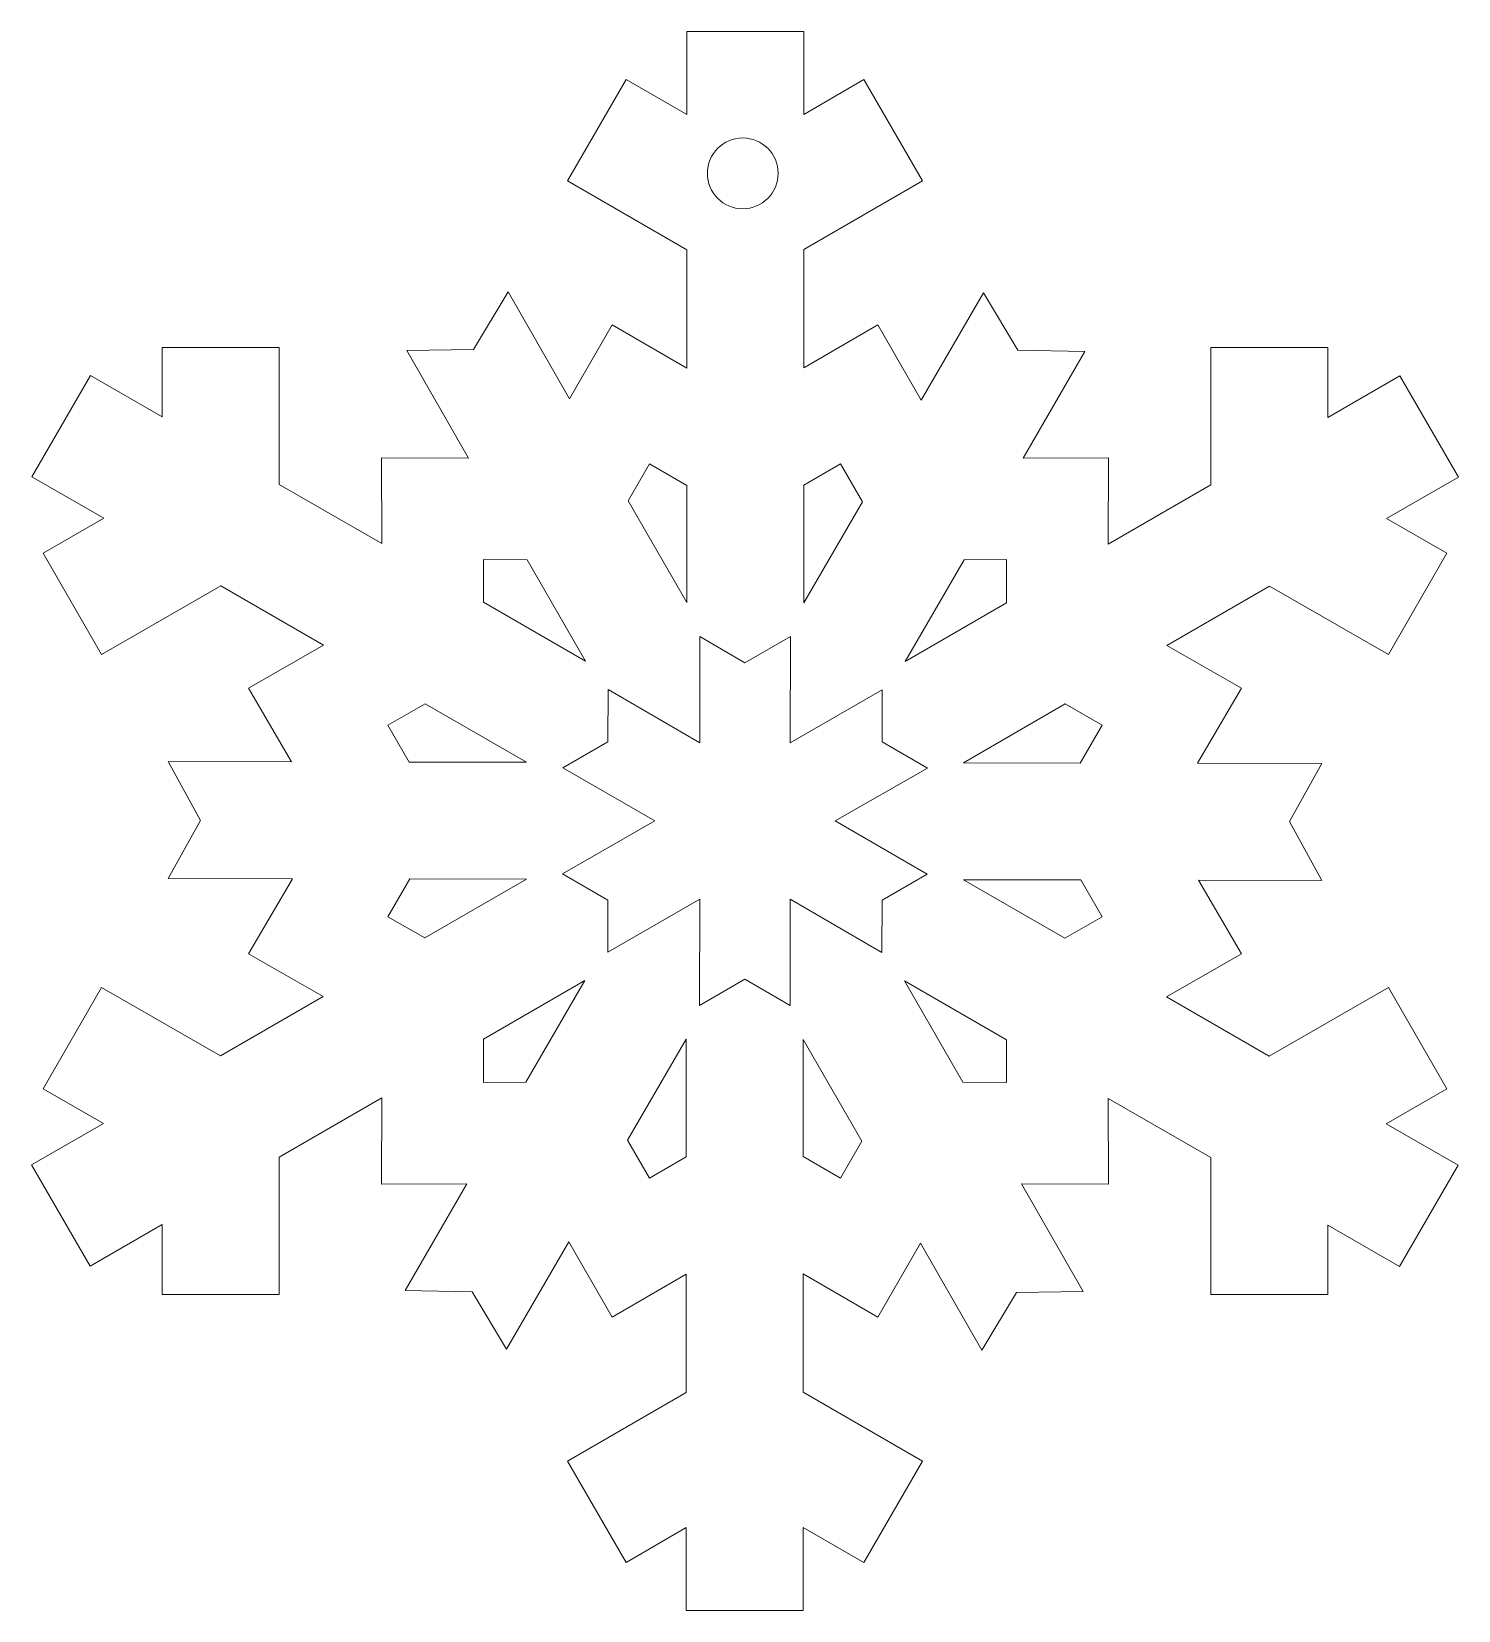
# Model space of a CAD drawing. Header units: millimetres. Extents: x -103 to 102, y -103 to 103.
# Drawn here: x -33.3 to -3.43, y 67.45 to 100.52 of the extents above; entities that cross this region are included whole.
import ezdxf

# ---------------------------------------------------------------- set-up
doc = ezdxf.new("R2010")
doc.units = ezdxf.units.MM
doc.header["$MEASUREMENT"] = 0
doc.layers.add('layer 1', color=7, linetype='Continuous')

msp = doc.modelspace()

# ---------------------------------------------------------------- linework, layer by layer
at = {"layer": 'layer 1', "color": 242, "lineweight": 9}
for points, knots in [([(-3.6726, 78.3793), (-3.6726, 78.3793), (-4.8973, 80.5004), (-4.8973, 80.5004), (-4.8973, 80.5004), (-4.8973, 80.5004), (-7.392, 79.0601), (-7.392, 79.0601), (-7.392, 79.0601), (-7.392, 79.0601), (-9.5425, 80.3017), (-9.5425, 80.3017), (-9.5425, 80.3017), (-9.5425, 80.3017), (-7.9724, 81.2013), (-7.9724, 81.2013), (-7.9724, 81.2013), (-7.9724, 81.2013), (-8.8718, 82.7473), (-8.8718, 82.7473), (-8.8718, 82.7473), (-8.8718, 82.7473), (-6.2888, 82.7425), (-6.2888, 82.7425), (-6.2888, 82.7425), (-6.2888, 82.7425), (-6.9696, 83.9737), (-6.9696, 83.9737), (-6.9696, 83.9737), (-6.9696, 83.9737), (-6.2888, 85.1919), (-6.2888, 85.1919), (-6.2888, 85.1919), (-6.2888, 85.1919), (-8.8888, 85.1965), (-8.8888, 85.1965), (-8.8888, 85.1965), (-8.8888, 85.1965), (-7.9724, 86.7717), (-7.9724, 86.7717), (-7.9724, 86.7717), (-7.9724, 86.7717), (-9.5325, 87.6653), (-9.5325, 87.6653), (-9.5325, 87.6653), (-9.5325, 87.6653), (-7.3821, 88.907), (-7.3821, 88.907), (-7.3821, 88.907), (-7.3821, 88.907), (-4.8973, 87.4724), (-4.8973, 87.4724), (-4.8973, 87.4724), (-4.8973, 87.4724), (-3.6726, 89.5937), (-3.6726, 89.5937), (-3.6726, 89.5937), (-3.6726, 89.5937), (-4.9326, 90.3212), (-4.9326, 90.3212), (-4.9326, 90.3212), (-4.9326, 90.3212), (-3.4308, 91.1882), (-3.4308, 91.1882), (-3.4308, 91.1882), (-3.4308, 91.1882), (-4.6555, 93.3094), (-4.6555, 93.3094), (-4.6555, 93.3094), (-4.6555, 93.3094), (-6.1625, 92.4395), (-6.1625, 92.4395), (-6.1625, 92.4395), (-6.1625, 92.4395), (-6.1625, 93.9058), (-6.1625, 93.9058), (-6.1625, 93.9058), (-6.1625, 93.9058), (-8.6117, 93.9058), (-8.6117, 93.9058), (-8.6117, 93.9058), (-8.6117, 93.9058), (-8.6117, 91.0254), (-8.6117, 91.0254), (-8.6117, 91.0254), (-8.6117, 91.0254), (-10.7623, 89.7837), (-10.7623, 89.7837), (-10.7623, 89.7837), (-10.7623, 89.7837), (-10.7562, 91.5933), (-10.7562, 91.5933), (-10.7562, 91.5933), (-10.7562, 91.5933), (-12.5446, 91.5873), (-12.5446, 91.5873), (-12.5446, 91.5873), (-12.5446, 91.5873), (-11.2493, 93.8219), (-11.2493, 93.8219), (-11.2493, 93.8219), (-11.2493, 93.8219), (-12.656, 93.848), (-12.656, 93.848), (-12.656, 93.848), (-12.656, 93.848), (-13.3704, 95.0466), (-13.3704, 95.0466), (-13.3704, 95.0466), (-13.3704, 95.0466), (-14.6745, 92.7972), (-14.6745, 92.7972), (-14.6745, 92.7972), (-14.6745, 92.7972), (-15.5803, 94.3784), (-15.5803, 94.3784), (-15.5803, 94.3784), (-15.5803, 94.3784), (-17.1343, 93.4742), (-17.1343, 93.4742), (-17.1343, 93.4742), (-17.1343, 93.4742), (-17.1343, 95.9572), (-17.1343, 95.9572), (-17.1343, 95.9572), (-17.1343, 95.9572), (-14.6498, 97.3917), (-14.6498, 97.3917), (-14.6498, 97.3917), (-14.6498, 97.3917), (-15.8744, 99.5131), (-15.8744, 99.5131), (-15.8744, 99.5131), (-15.8744, 99.5131), (-17.1343, 98.7855), (-17.1343, 98.7855), (-17.1343, 98.7855), (-17.1343, 98.7855), (-17.1343, 100.5197), (-17.1343, 100.5197), (-17.1343, 100.5197), (-17.1343, 100.5197), (-19.5836, 100.5197), (-19.5836, 100.5197), (-19.5836, 100.5197), (-19.5836, 100.5197), (-19.5836, 98.7798), (-19.5836, 98.7798), (-19.5836, 98.7798), (-19.5836, 98.7798), (-20.8536, 99.5131), (-20.8536, 99.5131), (-20.8536, 99.5131), (-20.8536, 99.5131), (-22.0782, 97.3917), (-22.0782, 97.3917), (-22.0782, 97.3917), (-22.0782, 97.3917), (-19.5836, 95.9514), (-19.5836, 95.9514), (-19.5836, 95.9514), (-19.5836, 95.9514), (-19.5836, 93.4683), (-19.5836, 93.4683), (-19.5836, 93.4683), (-19.5836, 93.4683), (-21.1478, 94.3784), (-21.1478, 94.3784), (-21.1478, 94.3784), (-21.1478, 94.3784), (-22.0368, 92.8265), (-22.0368, 92.8265), (-22.0368, 92.8265), (-22.0368, 92.8265), (-23.3244, 95.0658), (-23.3244, 95.0658), (-23.3244, 95.0658), (-23.3244, 95.0658), (-24.0501, 93.8604), (-24.0501, 93.8604), (-24.0501, 93.8604), (-24.0501, 93.8604), (-25.4456, 93.841), (-25.4456, 93.841), (-25.4456, 93.841), (-25.4456, 93.841), (-24.1495, 91.587), (-24.1495, 91.587), (-24.1495, 91.587), (-24.1495, 91.587), (-25.9719, 91.5932), (-25.9719, 91.5932), (-25.9719, 91.5932), (-25.9719, 91.5932), (-25.9657, 89.7951), (-25.9657, 89.7951), (-25.9657, 89.7951), (-25.9657, 89.7951), (-28.1163, 91.0367), (-28.1163, 91.0367), (-28.1163, 91.0367), (-28.1163, 91.0367), (-28.1163, 93.9058), (-28.1163, 93.9058), (-28.1163, 93.9058), (-28.1163, 93.9058), (-30.5657, 93.9058), (-30.5657, 93.9058), (-30.5657, 93.9058), (-30.5657, 93.9058), (-30.5657, 92.4509), (-30.5657, 92.4509), (-30.5657, 92.4509), (-30.5657, 92.4509), (-32.0674, 93.318), (-32.0674, 93.318), (-32.0674, 93.318), (-32.0674, 93.318), (-33.2922, 91.1968), (-33.2922, 91.1968), (-33.2922, 91.1968), (-33.2922, 91.1968), (-31.7854, 90.3267), (-31.7854, 90.3267), (-31.7854, 90.3267), (-31.7854, 90.3267), (-33.0553, 89.5936), (-33.0553, 89.5936), (-33.0553, 89.5936), (-33.0553, 89.5936), (-31.8306, 87.4724), (-31.8306, 87.4724), (-31.8306, 87.4724), (-31.8306, 87.4724), (-29.3361, 88.9126), (-29.3361, 88.9126), (-29.3361, 88.9126), (-29.3361, 88.9126), (-27.1855, 87.671), (-27.1855, 87.671), (-27.1855, 87.671), (-27.1855, 87.671), (-28.7556, 86.7715), (-28.7556, 86.7715), (-28.7556, 86.7715), (-28.7556, 86.7715), (-27.8562, 85.2256), (-27.8562, 85.2256), (-27.8562, 85.2256), (-27.8562, 85.2256), (-30.4391, 85.2303), (-30.4391, 85.2303), (-30.4391, 85.2303), (-30.4391, 85.2303), (-29.7582, 83.999), (-29.7582, 83.999), (-29.7582, 83.999), (-29.7582, 83.999), (-30.4391, 82.781), (-30.4391, 82.781), (-30.4391, 82.781), (-30.4391, 82.781), (-27.8391, 82.7762), (-27.8391, 82.7762), (-27.8391, 82.7762), (-27.8391, 82.7762), (-28.7556, 81.2013), (-28.7556, 81.2013), (-28.7556, 81.2013), (-28.7556, 81.2013), (-27.1954, 80.3074), (-27.1954, 80.3074), (-27.1954, 80.3074), (-27.1954, 80.3074), (-29.3458, 79.0657), (-29.3458, 79.0657), (-29.3458, 79.0657), (-29.3458, 79.0657), (-31.8306, 80.5003), (-31.8306, 80.5003), (-31.8306, 80.5003), (-31.8306, 80.5003), (-33.0553, 78.3792), (-33.0553, 78.3792), (-33.0553, 78.3792), (-33.0553, 78.3792), (-31.7953, 77.6517), (-31.7953, 77.6517), (-31.7953, 77.6517), (-31.7953, 77.6517), (-33.2972, 76.7845), (-33.2972, 76.7845), (-33.2972, 76.7845), (-33.2972, 76.7845), (-32.0723, 74.6633), (-32.0723, 74.6633), (-32.0723, 74.6633), (-32.0723, 74.6633), (-30.5657, 75.5334), (-30.5657, 75.5334), (-30.5657, 75.5334), (-30.5657, 75.5334), (-30.5657, 74.0669), (-30.5657, 74.0669), (-30.5657, 74.0669), (-30.5657, 74.0669), (-28.1162, 74.0669), (-28.1162, 74.0669), (-28.1162, 74.0669), (-28.1162, 74.0669), (-28.1163, 76.9475), (-28.1163, 76.9475), (-28.1163, 76.9475), (-28.1163, 76.9475), (-25.9656, 78.1892), (-25.9656, 78.1892), (-25.9656, 78.1892), (-25.9656, 78.1892), (-25.9719, 76.3795), (-25.9719, 76.3795), (-25.9719, 76.3795), (-25.9719, 76.3795), (-24.1834, 76.3855), (-24.1834, 76.3855), (-24.1834, 76.3855), (-24.1834, 76.3855), (-25.4787, 74.1507), (-25.4787, 74.1507), (-25.4787, 74.1507), (-25.4787, 74.1507), (-24.072, 74.125), (-24.072, 74.125), (-24.072, 74.125), (-24.072, 74.125), (-23.3575, 72.9261), (-23.3575, 72.9261), (-23.3575, 72.9261), (-23.3575, 72.9261), (-22.0537, 75.1756), (-22.0537, 75.1756), (-22.0537, 75.1756), (-22.0537, 75.1756), (-21.1478, 73.5944), (-21.1478, 73.5944), (-21.1478, 73.5944), (-21.1478, 73.5944), (-19.5936, 74.4986), (-19.5936, 74.4986), (-19.5936, 74.4986), (-19.5936, 74.4986), (-19.5936, 72.0155), (-19.5936, 72.0155), (-19.5936, 72.0155), (-19.5936, 72.0155), (-22.0782, 70.5809), (-22.0782, 70.5809), (-22.0782, 70.5809), (-22.0782, 70.5809), (-20.8536, 68.4596), (-20.8536, 68.4596), (-20.8536, 68.4596), (-20.8536, 68.4596), (-19.5936, 69.1871), (-19.5936, 69.1871), (-19.5936, 69.1871), (-19.5936, 69.1871), (-19.5936, 67.4529), (-19.5936, 67.4529), (-19.5936, 67.4529), (-19.5936, 67.4529), (-17.1442, 67.4529), (-17.1442, 67.4529), (-17.1442, 67.4529), (-17.1442, 67.4529), (-17.1444, 69.1928), (-17.1444, 69.1928), (-17.1444, 69.1928), (-17.1444, 69.1928), (-15.8744, 68.4596), (-15.8744, 68.4596), (-15.8744, 68.4596), (-15.8744, 68.4596), (-14.6496, 70.5809), (-14.6496, 70.5809), (-14.6496, 70.5809), (-14.6496, 70.5809), (-17.1444, 72.0213), (-17.1444, 72.0213), (-17.1444, 72.0213), (-17.1444, 72.0213), (-17.1444, 74.5044), (-17.1444, 74.5044), (-17.1444, 74.5044), (-17.1444, 74.5044), (-15.5801, 73.5944), (-15.5801, 73.5944), (-15.5801, 73.5944), (-15.5801, 73.5944), (-14.6911, 75.1462), (-14.6911, 75.1462), (-14.6911, 75.1462), (-14.6911, 75.1462), (-13.4035, 72.9071), (-13.4035, 72.9071), (-13.4035, 72.9071), (-13.4035, 72.9071), (-12.6778, 74.1122), (-12.6778, 74.1122), (-12.6778, 74.1122), (-12.6778, 74.1122), (-11.2824, 74.1317), (-11.2824, 74.1317), (-11.2824, 74.1317), (-11.2824, 74.1317), (-12.5785, 76.3857), (-12.5785, 76.3857), (-12.5785, 76.3857), (-12.5785, 76.3857), (-10.7561, 76.3795), (-10.7561, 76.3795), (-10.7561, 76.3795), (-10.7561, 76.3795), (-10.7622, 78.1776), (-10.7622, 78.1776), (-10.7622, 78.1776), (-10.7622, 78.1776), (-8.6116, 76.9359), (-8.6116, 76.9359), (-8.6116, 76.9359), (-8.6116, 76.9359), (-8.6116, 74.0669), (-8.6116, 74.0669), (-8.6116, 74.0669), (-8.6116, 74.0669), (-6.1623, 74.0669), (-6.1623, 74.0669), (-6.1623, 74.0669), (-6.1623, 74.0669), (-6.1623, 75.5219), (-6.1623, 75.5219), (-6.1623, 75.5219), (-6.1623, 75.5219), (-4.6605, 74.6549), (-4.6605, 74.6549), (-4.6605, 74.6549), (-4.6605, 74.6549), (-3.4357, 76.776), (-3.4357, 76.776), (-3.4357, 76.776), (-3.4357, 76.776), (-4.9426, 77.646), (-4.9426, 77.646), (-4.9426, 77.646), (-4.9426, 77.646), (-3.6726, 78.3793), (-3.6726, 78.3793)], [0, 0, 0, 0, 0.0086957, 0.0086957, 0.0086957, 0.0086957, 0.0173913, 0.0173913, 0.0173913, 0.0173913, 0.026087, 0.026087, 0.026087, 0.026087, 0.0347826, 0.0347826, 0.0347826, 0.0347826, 0.0434783, 0.0434783, 0.0434783, 0.0434783, 0.0521739, 0.0521739, 0.0521739, 0.0521739, 0.0608696, 0.0608696, 0.0608696, 0.0608696, 0.0695652, 0.0695652, 0.0695652, 0.0695652, 0.0782609, 0.0782609, 0.0782609, 0.0782609, 0.0869565, 0.0869565, 0.0869565, 0.0869565, 0.0956522, 0.0956522, 0.0956522, 0.0956522, 0.1043478, 0.1043478, 0.1043478, 0.1043478, 0.1130435, 0.1130435, 0.1130435, 0.1130435, 0.1217391, 0.1217391, 0.1217391, 0.1217391, 0.1304348, 0.1304348, 0.1304348, 0.1304348, 0.1391304, 0.1391304, 0.1391304, 0.1391304, 0.1478261, 0.1478261, 0.1478261, 0.1478261, 0.1565217, 0.1565217, 0.1565217, 0.1565217, 0.1652174, 0.1652174, 0.1652174, 0.1652174, 0.173913, 0.173913, 0.173913, 0.173913, 0.1826087, 0.1826087, 0.1826087, 0.1826087, 0.1913043, 0.1913043, 0.1913043, 0.1913043, 0.2, 0.2, 0.2, 0.2, 0.2086957, 0.2086957, 0.2086957, 0.2086957, 0.2173913, 0.2173913, 0.2173913, 0.2173913, 0.226087, 0.226087, 0.226087, 0.226087, 0.2347826, 0.2347826, 0.2347826, 0.2347826, 0.2434783, 0.2434783, 0.2434783, 0.2434783, 0.2521739, 0.2521739, 0.2521739, 0.2521739, 0.2608696, 0.2608696, 0.2608696, 0.2608696, 0.2695652, 0.2695652, 0.2695652, 0.2695652, 0.2782609, 0.2782609, 0.2782609, 0.2782609, 0.2869565, 0.2869565, 0.2869565, 0.2869565, 0.2956522, 0.2956522, 0.2956522, 0.2956522, 0.3043478, 0.3043478, 0.3043478, 0.3043478, 0.3130435, 0.3130435, 0.3130435, 0.3130435, 0.3217391, 0.3217391, 0.3217391, 0.3217391, 0.3304348, 0.3304348, 0.3304348, 0.3304348, 0.3391304, 0.3391304, 0.3391304, 0.3391304, 0.3478261, 0.3478261, 0.3478261, 0.3478261, 0.3565217, 0.3565217, 0.3565217, 0.3565217, 0.3652174, 0.3652174, 0.3652174, 0.3652174, 0.373913, 0.373913, 0.373913, 0.373913, 0.3826087, 0.3826087, 0.3826087, 0.3826087, 0.3913043, 0.3913043, 0.3913043, 0.3913043, 0.4, 0.4, 0.4, 0.4, 0.4086957, 0.4086957, 0.4086957, 0.4086957, 0.4173913, 0.4173913, 0.4173913, 0.4173913, 0.426087, 0.426087, 0.426087, 0.426087, 0.4347826, 0.4347826, 0.4347826, 0.4347826, 0.4434783, 0.4434783, 0.4434783, 0.4434783, 0.4521739, 0.4521739, 0.4521739, 0.4521739, 0.4608696, 0.4608696, 0.4608696, 0.4608696, 0.4695652, 0.4695652, 0.4695652, 0.4695652, 0.4782609, 0.4782609, 0.4782609, 0.4782609, 0.4869565, 0.4869565, 0.4869565, 0.4869565, 0.4956522, 0.4956522, 0.4956522, 0.4956522, 0.5043478, 0.5043478, 0.5043478, 0.5043478, 0.5130435, 0.5130435, 0.5130435, 0.5130435, 0.5217391, 0.5217391, 0.5217391, 0.5217391, 0.5304348, 0.5304348, 0.5304348, 0.5304348, 0.5391304, 0.5391304, 0.5391304, 0.5391304, 0.5478261, 0.5478261, 0.5478261, 0.5478261, 0.5565217, 0.5565217, 0.5565217, 0.5565217, 0.5652174, 0.5652174, 0.5652174, 0.5652174, 0.573913, 0.573913, 0.573913, 0.573913, 0.5826087, 0.5826087, 0.5826087, 0.5826087, 0.5913043, 0.5913043, 0.5913043, 0.5913043, 0.6, 0.6, 0.6, 0.6, 0.6086957, 0.6086957, 0.6086957, 0.6086957, 0.6173913, 0.6173913, 0.6173913, 0.6173913, 0.626087, 0.626087, 0.626087, 0.626087, 0.6347826, 0.6347826, 0.6347826, 0.6347826, 0.6434783, 0.6434783, 0.6434783, 0.6434783, 0.6521739, 0.6521739, 0.6521739, 0.6521739, 0.6608696, 0.6608696, 0.6608696, 0.6608696, 0.6695652, 0.6695652, 0.6695652, 0.6695652, 0.6782609, 0.6782609, 0.6782609, 0.6782609, 0.6869565, 0.6869565, 0.6869565, 0.6869565, 0.6956522, 0.6956522, 0.6956522, 0.6956522, 0.7043478, 0.7043478, 0.7043478, 0.7043478, 0.7130435, 0.7130435, 0.7130435, 0.7130435, 0.7217391, 0.7217391, 0.7217391, 0.7217391, 0.7304348, 0.7304348, 0.7304348, 0.7304348, 0.7391304, 0.7391304, 0.7391304, 0.7391304, 0.7478261, 0.7478261, 0.7478261, 0.7478261, 0.7565217, 0.7565217, 0.7565217, 0.7565217, 0.7652174, 0.7652174, 0.7652174, 0.7652174, 0.773913, 0.773913, 0.773913, 0.773913, 0.7826087, 0.7826087, 0.7826087, 0.7826087, 0.7913043, 0.7913043, 0.7913043, 0.7913043, 0.8, 0.8, 0.8, 0.8, 0.8086957, 0.8086957, 0.8086957, 0.8086957, 0.8173913, 0.8173913, 0.8173913, 0.8173913, 0.826087, 0.826087, 0.826087, 0.826087, 0.8347826, 0.8347826, 0.8347826, 0.8347826, 0.8434783, 0.8434783, 0.8434783, 0.8434783, 0.8521739, 0.8521739, 0.8521739, 0.8521739, 0.8608696, 0.8608696, 0.8608696, 0.8608696, 0.8695652, 0.8695652, 0.8695652, 0.8695652, 0.8782609, 0.8782609, 0.8782609, 0.8782609, 0.8869565, 0.8869565, 0.8869565, 0.8869565, 0.8956522, 0.8956522, 0.8956522, 0.8956522, 0.9043478, 0.9043478, 0.9043478, 0.9043478, 0.9130435, 0.9130435, 0.9130435, 0.9130435, 0.9217391, 0.9217391, 0.9217391, 0.9217391, 0.9304348, 0.9304348, 0.9304348, 0.9304348, 0.9391304, 0.9391304, 0.9391304, 0.9391304, 0.9478261, 0.9478261, 0.9478261, 0.9478261, 0.9565217, 0.9565217, 0.9565217, 0.9565217, 0.9652174, 0.9652174, 0.9652174, 0.9652174, 0.973913, 0.973913, 0.973913, 0.973913, 0.9826087, 0.9826087, 0.9826087, 0.9826087, 1, 1, 1, 1]), ([(-18.4112, 98.2917), (-18.0018, 98.2917), (-17.6701, 97.9599), (-17.6701, 97.5506), (-17.6701, 97.5506), (-17.6701, 97.1414), (-18.0018, 96.8096), (-18.4112, 96.8096), (-18.4112, 96.8096), (-18.8205, 96.8096), (-19.1523, 97.1414), (-19.1523, 97.5506), (-19.1523, 97.5506), (-19.1523, 97.9599), (-18.8205, 98.2917), (-18.4112, 98.2917)], [0, 0, 0, 0, 0.2, 0.2, 0.2, 0.2, 0.4, 0.4, 0.4, 0.4, 0.6, 0.6, 0.6, 0.6, 1, 1, 1, 1]), ([(-20.3657, 91.4664), (-20.3657, 91.4664), (-20.3657, 91.4664), (-20.3657, 91.4664), (-20.3657, 91.4664), (-20.3657, 91.4664), (-19.5836, 91.0113), (-19.5836, 91.0113), (-19.5836, 91.0113), (-19.5836, 91.0113), (-19.5836, 88.5604), (-19.5836, 88.5604), (-19.5836, 88.5604), (-19.5836, 88.5604), (-20.8094, 90.6918), (-20.8094, 90.6918), (-20.8094, 90.6918), (-20.8094, 90.6918), (-20.3657, 91.4664), (-20.3657, 91.4664)], [0, 0, 0, 0, 0.1666667, 0.1666667, 0.1666667, 0.1666667, 0.3333333, 0.3333333, 0.3333333, 0.3333333, 0.5, 0.5, 0.5, 0.5, 0.6666667, 0.6666667, 0.6666667, 0.6666667, 1, 1, 1, 1]), ([(-16.3623, 91.4664), (-16.3623, 91.4664), (-16.3623, 91.4664), (-16.3623, 91.4664), (-16.3623, 91.4664), (-16.3623, 91.4664), (-15.9068, 90.6713), (-15.9068, 90.6713), (-15.9068, 90.6713), (-15.9068, 90.6713), (-17.1343, 88.5538), (-17.1343, 88.5538), (-17.1343, 88.5538), (-17.1343, 88.5538), (-17.1343, 91.0172), (-17.1343, 91.0172), (-17.1343, 91.0172), (-17.1343, 91.0172), (-16.3623, 91.4664), (-16.3623, 91.4664)], [0, 0, 0, 0, 0.1666667, 0.1666667, 0.1666667, 0.1666667, 0.3333333, 0.3333333, 0.3333333, 0.3333333, 0.5, 0.5, 0.5, 0.5, 0.6666667, 0.6666667, 0.6666667, 0.6666667, 1, 1, 1, 1]), ([(-23.8409, 89.4599), (-23.8409, 89.4599), (-23.8409, 89.4599), (-23.8409, 89.4599), (-23.8409, 89.4599), (-23.8409, 89.4599), (-22.9248, 89.4569), (-22.9248, 89.4569), (-22.9248, 89.4569), (-22.9248, 89.4569), (-21.7046, 87.3349), (-21.7046, 87.3349), (-21.7046, 87.3349), (-21.7046, 87.3349), (-23.838, 88.5667), (-23.838, 88.5667), (-23.838, 88.5667), (-23.838, 88.5667), (-23.8409, 89.4599), (-23.8409, 89.4599)], [0, 0, 0, 0, 0.1666667, 0.1666667, 0.1666667, 0.1666667, 0.3333333, 0.3333333, 0.3333333, 0.3333333, 0.5, 0.5, 0.5, 0.5, 0.6666667, 0.6666667, 0.6666667, 0.6666667, 1, 1, 1, 1]), ([(-12.887, 89.46), (-12.887, 89.46), (-12.887, 89.46), (-12.887, 89.46), (-12.887, 89.46), (-12.887, 89.46), (-12.89, 88.5551), (-12.89, 88.5551), (-12.89, 88.5551), (-12.89, 88.5551), (-15.0128, 87.3297), (-15.0128, 87.3297), (-15.0128, 87.3297), (-15.0128, 87.3297), (-13.7795, 89.4569), (-13.7795, 89.4569), (-13.7795, 89.4569), (-13.7795, 89.4569), (-12.887, 89.46), (-12.887, 89.46)], [0, 0, 0, 0, 0.1666667, 0.1666667, 0.1666667, 0.1666667, 0.3333333, 0.3333333, 0.3333333, 0.3333333, 0.5, 0.5, 0.5, 0.5, 0.6666667, 0.6666667, 0.6666667, 0.6666667, 1, 1, 1, 1]), ([(-15.4936, 82.329), (-15.4936, 82.329), (-15.4936, 82.329), (-15.4936, 82.329), (-15.4936, 82.329), (-15.4936, 82.329), (-15.4964, 81.2304), (-15.4964, 81.2304), (-15.4964, 81.2304), (-15.4964, 81.2304), (-17.4191, 82.3498), (-17.4191, 82.3498), (-17.4191, 82.3498), (-17.4191, 82.3498), (-17.4189, 80.1251), (-17.4189, 80.1251), (-17.4189, 80.1251), (-17.4189, 80.1251), (-18.364, 80.6717), (-18.364, 80.6717), (-18.364, 80.6717), (-18.364, 80.6717), (-19.317, 80.1249), (-19.317, 80.1249), (-19.317, 80.1249), (-19.317, 80.1249), (-19.3088, 82.3498), (-19.3088, 82.3498), (-19.3088, 82.3498), (-19.3088, 82.3498), (-21.2355, 81.2371), (-21.2355, 81.2371), (-21.2355, 81.2371), (-21.2355, 81.2371), (-21.2347, 82.329), (-21.2347, 82.329), (-21.2347, 82.329), (-21.2347, 82.329), (-22.1846, 82.8809), (-22.1846, 82.8809), (-22.1846, 82.8809), (-22.1846, 82.8809), (-20.2537, 83.9864), (-20.2537, 83.9864), (-20.2537, 83.9864), (-20.2537, 83.9864), (-22.1806, 85.0986), (-22.1806, 85.0986), (-22.1806, 85.0986), (-22.1806, 85.0986), (-21.2347, 85.6436), (-21.2347, 85.6436), (-21.2347, 85.6436), (-21.2347, 85.6436), (-21.2316, 86.7423), (-21.2316, 86.7423), (-21.2316, 86.7423), (-21.2316, 86.7423), (-19.3088, 85.6228), (-19.3088, 85.6228), (-19.3088, 85.6228), (-19.3088, 85.6228), (-19.309, 87.8477), (-19.309, 87.8477), (-19.309, 87.8477), (-19.309, 87.8477), (-18.364, 87.301), (-18.364, 87.301), (-18.364, 87.301), (-18.364, 87.301), (-17.411, 87.8478), (-17.411, 87.8478), (-17.411, 87.8478), (-17.411, 87.8478), (-17.4191, 85.6229), (-17.4191, 85.6229), (-17.4191, 85.6229), (-17.4191, 85.6229), (-15.4926, 86.7355), (-15.4926, 86.7355), (-15.4926, 86.7355), (-15.4926, 86.7355), (-15.4936, 85.6437), (-15.4936, 85.6437), (-15.4936, 85.6437), (-15.4936, 85.6437), (-14.5434, 85.0918), (-14.5434, 85.0918), (-14.5434, 85.0918), (-14.5434, 85.0918), (-16.4742, 83.9864), (-16.4742, 83.9864), (-16.4742, 83.9864), (-16.4742, 83.9864), (-14.5475, 82.8743), (-14.5475, 82.8743), (-14.5475, 82.8743), (-14.5475, 82.8743), (-15.4936, 82.329), (-15.4936, 82.329)], [0, 0, 0, 0, 0.0384615, 0.0384615, 0.0384615, 0.0384615, 0.0769231, 0.0769231, 0.0769231, 0.0769231, 0.1153846, 0.1153846, 0.1153846, 0.1153846, 0.1538462, 0.1538462, 0.1538462, 0.1538462, 0.1923077, 0.1923077, 0.1923077, 0.1923077, 0.2307692, 0.2307692, 0.2307692, 0.2307692, 0.2692308, 0.2692308, 0.2692308, 0.2692308, 0.3076923, 0.3076923, 0.3076923, 0.3076923, 0.3461538, 0.3461538, 0.3461538, 0.3461538, 0.3846154, 0.3846154, 0.3846154, 0.3846154, 0.4230769, 0.4230769, 0.4230769, 0.4230769, 0.4615385, 0.4615385, 0.4615385, 0.4615385, 0.5, 0.5, 0.5, 0.5, 0.5384615, 0.5384615, 0.5384615, 0.5384615, 0.5769231, 0.5769231, 0.5769231, 0.5769231, 0.6153846, 0.6153846, 0.6153846, 0.6153846, 0.6538462, 0.6538462, 0.6538462, 0.6538462, 0.6923077, 0.6923077, 0.6923077, 0.6923077, 0.7307692, 0.7307692, 0.7307692, 0.7307692, 0.7692308, 0.7692308, 0.7692308, 0.7692308, 0.8076923, 0.8076923, 0.8076923, 0.8076923, 0.8461538, 0.8461538, 0.8461538, 0.8461538, 0.8846154, 0.8846154, 0.8846154, 0.8846154, 0.9230769, 0.9230769, 0.9230769, 0.9230769, 1, 1, 1, 1]), ([(-25.8427, 85.9927), (-25.8427, 85.9927), (-25.8427, 85.9927), (-25.8427, 85.9927), (-25.8427, 85.9927), (-25.8427, 85.9927), (-25.0577, 86.4426), (-25.0577, 86.4426), (-25.0577, 86.4426), (-25.0577, 86.4426), (-22.935, 85.217), (-22.935, 85.217), (-22.935, 85.217), (-22.935, 85.217), (-25.3939, 85.2213), (-25.3939, 85.2213), (-25.3939, 85.2213), (-25.3939, 85.2213), (-25.8427, 85.9927), (-25.8427, 85.9927)], [0, 0, 0, 0, 0.1666667, 0.1666667, 0.1666667, 0.1666667, 0.3333333, 0.3333333, 0.3333333, 0.3333333, 0.5, 0.5, 0.5, 0.5, 0.6666667, 0.6666667, 0.6666667, 0.6666667, 1, 1, 1, 1]), ([(-10.8853, 85.9929), (-10.8853, 85.9929), (-10.8853, 85.9929), (-10.8853, 85.9929), (-10.8853, 85.9929), (-10.8853, 85.9929), (-11.346, 85.2008), (-11.346, 85.2008), (-11.346, 85.2008), (-11.346, 85.2008), (-13.7937, 85.2051), (-13.7937, 85.2051), (-13.7937, 85.2051), (-13.7937, 85.2051), (-11.6603, 86.4369), (-11.6603, 86.4369), (-11.6603, 86.4369), (-11.6603, 86.4369), (-10.8853, 85.9929), (-10.8853, 85.9929)], [0, 0, 0, 0, 0.1666667, 0.1666667, 0.1666667, 0.1666667, 0.3333333, 0.3333333, 0.3333333, 0.3333333, 0.5, 0.5, 0.5, 0.5, 0.6666667, 0.6666667, 0.6666667, 0.6666667, 1, 1, 1, 1]), ([(-25.8427, 81.9798), (-25.8427, 81.9798), (-25.8427, 81.9798), (-25.8427, 81.9798), (-25.8427, 81.9798), (-25.8427, 81.9798), (-25.3818, 82.7719), (-25.3818, 82.7719), (-25.3818, 82.7719), (-25.3818, 82.7719), (-22.9343, 82.7676), (-22.9343, 82.7676), (-22.9343, 82.7676), (-22.9343, 82.7676), (-25.0677, 81.5359), (-25.0677, 81.5359), (-25.0677, 81.5359), (-25.0677, 81.5359), (-25.8427, 81.9798), (-25.8427, 81.9798)], [0, 0, 0, 0, 0.1666667, 0.1666667, 0.1666667, 0.1666667, 0.3333333, 0.3333333, 0.3333333, 0.3333333, 0.5, 0.5, 0.5, 0.5, 0.6666667, 0.6666667, 0.6666667, 0.6666667, 1, 1, 1, 1]), ([(-10.8852, 81.98), (-10.8852, 81.98), (-10.8852, 81.98), (-10.8852, 81.98), (-10.8852, 81.98), (-10.8852, 81.98), (-11.6704, 81.5301), (-11.6704, 81.5301), (-11.6704, 81.5301), (-11.6704, 81.5301), (-13.7929, 82.7557), (-13.7929, 82.7557), (-13.7929, 82.7557), (-13.7929, 82.7557), (-11.334, 82.7515), (-11.334, 82.7515), (-11.334, 82.7515), (-11.334, 82.7515), (-10.8852, 81.98), (-10.8852, 81.98)], [0, 0, 0, 0, 0.1666667, 0.1666667, 0.1666667, 0.1666667, 0.3333333, 0.3333333, 0.3333333, 0.3333333, 0.5, 0.5, 0.5, 0.5, 0.6666667, 0.6666667, 0.6666667, 0.6666667, 1, 1, 1, 1]), ([(-23.8409, 78.5128), (-23.8409, 78.5128), (-23.8409, 78.5128), (-23.8409, 78.5128), (-23.8409, 78.5128), (-23.8409, 78.5128), (-23.838, 79.4176), (-23.838, 79.4176), (-23.838, 79.4176), (-23.838, 79.4176), (-21.7153, 80.643), (-21.7153, 80.643), (-21.7153, 80.643), (-21.7153, 80.643), (-22.9484, 78.5159), (-22.9484, 78.5159), (-22.9484, 78.5159), (-22.9484, 78.5159), (-23.8409, 78.5128), (-23.8409, 78.5128)], [0, 0, 0, 0, 0.1666667, 0.1666667, 0.1666667, 0.1666667, 0.3333333, 0.3333333, 0.3333333, 0.3333333, 0.5, 0.5, 0.5, 0.5, 0.6666667, 0.6666667, 0.6666667, 0.6666667, 1, 1, 1, 1]), ([(-12.887, 78.5128), (-12.887, 78.5128), (-12.887, 78.5128), (-12.887, 78.5128), (-12.887, 78.5128), (-12.887, 78.5128), (-13.8033, 78.5159), (-13.8033, 78.5159), (-13.8033, 78.5159), (-13.8033, 78.5159), (-15.0233, 80.6378), (-15.0233, 80.6378), (-15.0233, 80.6378), (-15.0233, 80.6378), (-12.8899, 79.406), (-12.8899, 79.406), (-12.8899, 79.406), (-12.8899, 79.406), (-12.887, 78.5128), (-12.887, 78.5128)], [0, 0, 0, 0, 0.1666667, 0.1666667, 0.1666667, 0.1666667, 0.3333333, 0.3333333, 0.3333333, 0.3333333, 0.5, 0.5, 0.5, 0.5, 0.6666667, 0.6666667, 0.6666667, 0.6666667, 1, 1, 1, 1]), ([(-20.3657, 76.5064), (-20.3657, 76.5064), (-20.3657, 76.5064), (-20.3657, 76.5064), (-20.3657, 76.5064), (-20.3657, 76.5064), (-20.8213, 77.3015), (-20.8213, 77.3015), (-20.8213, 77.3015), (-20.8213, 77.3015), (-19.5938, 79.4191), (-19.5938, 79.4191), (-19.5938, 79.4191), (-19.5938, 79.4191), (-19.5936, 76.9556), (-19.5936, 76.9556), (-19.5936, 76.9556), (-19.5936, 76.9556), (-20.3657, 76.5064), (-20.3657, 76.5064)], [0, 0, 0, 0, 0.1666667, 0.1666667, 0.1666667, 0.1666667, 0.3333333, 0.3333333, 0.3333333, 0.3333333, 0.5, 0.5, 0.5, 0.5, 0.6666667, 0.6666667, 0.6666667, 0.6666667, 1, 1, 1, 1]), ([(-16.3623, 76.5064), (-16.3623, 76.5064), (-16.3623, 76.5064), (-16.3623, 76.5064), (-16.3623, 76.5064), (-16.3623, 76.5064), (-17.1444, 76.9614), (-17.1444, 76.9614), (-17.1444, 76.9614), (-17.1444, 76.9614), (-17.1444, 79.4125), (-17.1444, 79.4125), (-17.1444, 79.4125), (-17.1444, 79.4125), (-15.9186, 77.2809), (-15.9186, 77.2809), (-15.9186, 77.2809), (-15.9186, 77.2809), (-16.3623, 76.5064), (-16.3623, 76.5064)], [0, 0, 0, 0, 0.1666667, 0.1666667, 0.1666667, 0.1666667, 0.3333333, 0.3333333, 0.3333333, 0.3333333, 0.5, 0.5, 0.5, 0.5, 0.6666667, 0.6666667, 0.6666667, 0.6666667, 1, 1, 1, 1])]:
    msp.add_open_spline(points, degree=3, knots=knots, dxfattribs=at)

doc.saveas('drawing.dxf')
